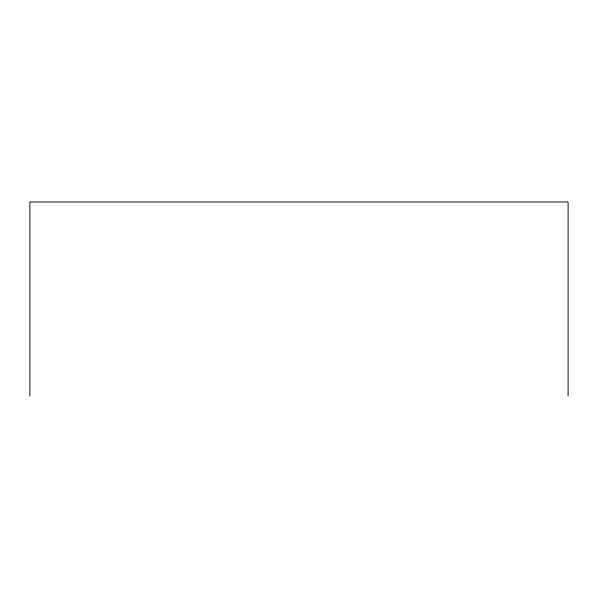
<?xml version="1.0" encoding="UTF-8"?>
<svg xmlns="http://www.w3.org/2000/svg" width="598" height="598" viewBox="0 0 598 598"><rect width="100%" height="100%" fill="white"/><g stroke="black" fill="none" stroke-linecap="round" stroke-linejoin="round"><path stroke-width="0.9" d="M568.1 396.026L568.1 201.975L29.9 201.975L29.9 396.026"/></g></svg>
